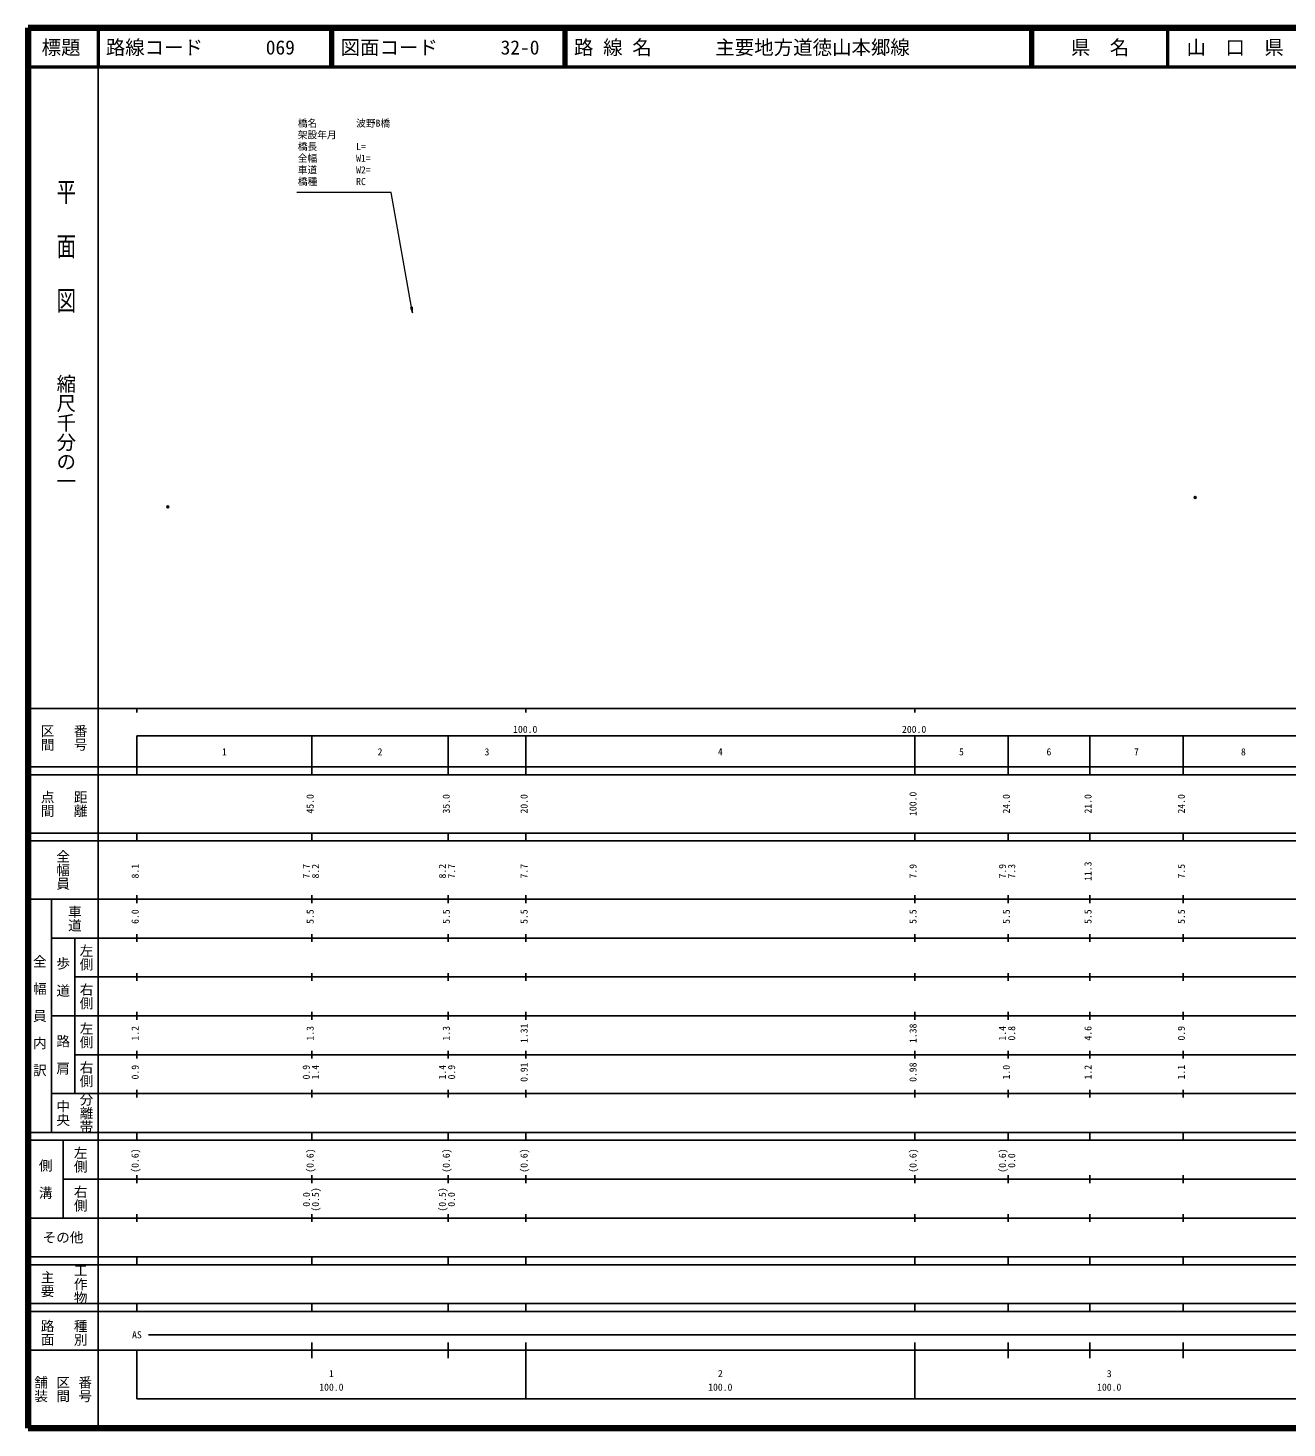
# Model space of a CAD drawing. Units: millimetres on the paper, with parts at other scales. Extents: x 40 to 680, y 20 to 380.
# Drawn here: x 40 to 363.7, y 20 to 380 of the extents above; entities that cross this region are included whole.
import ezdxf
from ezdxf.enums import TextEntityAlignment as Align

# ---------------------------------------------------------------- set-up
doc = ezdxf.new("R2010")
doc.units = ezdxf.units.MM
doc.header["$PDMODE"] = 32
doc.header["$PDSIZE"] = 0.5
doc.layers.add('M-OTRS', color=6, linetype='Continuous')
doc.layers.add('M-TTL-TXT', color=7, linetype='Continuous')
for name, color, linetype, lineweight in [('M-STR-HTXT', 7, 'Continuous', 13), ('M-TTL', 2, 'Continuous', 140), ('M-TTL-BAND', 7, 'Continuous', 25), ('M-TTL-LINE', 7, 'Continuous', 50)]:
    doc.layers.add(name, color=color, linetype=linetype, lineweight=lineweight)
doc.styles.add('@ＭＳ ゴシック', font='')
doc.styles.add('ＭＳ ゴシック', font='')
doc.styles.get('@ＭＳ ゴシック').set_extended_font_data('@MS Gothic')
doc.styles.get('ＭＳ ゴシック').set_extended_font_data('MS Gothic')

# ---------------------------------------------------------------- blocks, each defined once
blk = doc.blocks.new('open_arrow')
at = {"color": 0, "linetype": 'Continuous', "lineweight": -2}
blk.add_lwpolyline([(7.5, 1.25), (0, 0), (7.5, -1.25)], dxfattribs=at)

msp = doc.modelspace()

# ---------------------------------------------------------------- linework, layer by layer
at = {"layer": 'M-OTRS'}
for p in [(340.128, 259.279), (75.946, 256.89)]:
    msp.add_point(p, dxfattribs=at)
at = {"layer": 'M-STR-HTXT'}
msp.add_lwpolyline([(138.854, 306.782), (133.409, 337.665), (109.134, 337.665)], dxfattribs=at)
at = {"layer": 'M-TTL'}
for p, q in [((40, 380), (40, 20)), ((680, 380), (40, 380)), ((40, 20), (680, 20))]:
    msp.add_line(p, q, dxfattribs=at)
at = {"layer": 'M-TTL-BAND'}
for p, q in [((58, 370), (58, 20)), ((40, 205), (579, 205)), ((68, 205), (68, 204)), ((168, 205), (168, 204)), ((268, 205), (268, 204)), ((68, 198), (579, 198)), ((68, 198), (68, 188)), ((113, 188), (113, 198)), ((148, 188), (148, 198)), ((168, 188), (168, 198)), ((268, 188), (268, 198)), ((292, 188), (292, 198)), ((313, 188), (313, 198)), ((337, 188), (337, 198)), ((40, 190), (579, 190)), ((40, 188), (579, 188)), ((40, 173), (579, 173)), ((68, 171), (68, 173)), ((113, 171), (113, 173)), ((148, 171), (148, 173)), ((168, 171), (168, 173)), ((268, 171), (268, 173)), ((292, 171), (292, 173)), ((313, 171), (313, 173)), ((337, 171), (337, 173)), ((40, 171), (579, 171)), ((40, 156), (579, 156)), ((46, 96), (46, 156)), ((68, 155), (68, 157)), ((113, 155), (113, 157)), ((148, 155), (148, 157)), ((168, 155), (168, 157)), ((268, 155), (268, 157)), ((292, 155), (292, 157)), ((313, 155), (313, 157)), ((337, 155), (337, 157)), ((46, 146), (579, 146)), ((52, 146), (52, 106)), ((68, 145), (68, 147)), ((113, 145), (113, 147)), ((148, 145), (148, 147)), ((168, 145), (168, 147)), ((268, 145), (268, 147)), ((292, 145), (292, 147)), ((313, 145), (313, 147)), ((337, 145), (337, 147)), ((68, 135), (68, 137)), ((113, 135), (113, 137)), ((148, 135), (148, 137)), ((168, 135), (168, 137)), ((268, 135), (268, 137)), ((292, 135), (292, 137)), ((313, 135), (313, 137)), ((337, 135), (337, 137)), ((52, 136), (579, 136)), ((46, 126), (579, 126)), ((68, 125), (68, 127)), ((113, 125), (113, 127)), ((148, 125), (148, 127)), ((168, 125), (168, 127)), ((268, 125), (268, 127)), ((292, 125), (292, 127)), ((313, 125), (313, 127)), ((337, 125), (337, 127)), ((52, 116), (579, 116)), ((68, 115), (68, 117)), ((113, 115), (113, 117)), ((148, 115), (148, 117)), ((168, 115), (168, 117)), ((268, 115), (268, 117)), ((292, 115), (292, 117)), ((313, 115), (313, 117)), ((337, 115), (337, 117)), ((46, 106), (579, 106)), ((68, 105), (68, 107)), ((113, 105), (113, 107)), ((148, 105), (148, 107)), ((168, 105), (168, 107)), ((268, 105), (268, 107)), ((292, 105), (292, 107)), ((313, 105), (313, 107)), ((337, 105), (337, 107)), ((40, 96), (579, 96)), ((40, 94), (579, 94)), ((49, 94), (49, 74)), ((68, 94), (68, 96)), ((113, 94), (113, 96)), ((148, 94), (148, 96)), ((168, 94), (168, 96)), ((268, 94), (268, 96)), ((292, 94), (292, 96)), ((313, 94), (313, 96)), ((337, 94), (337, 96)), ((49, 84), (579, 84)), ((68, 83), (68, 85)), ((113, 83), (113, 85)), ((148, 83), (148, 85)), ((168, 83), (168, 85)), ((268, 83), (268, 85)), ((292, 83), (292, 85)), ((313, 83), (313, 85)), ((337, 83), (337, 85)), ((40, 74), (579, 74)), ((68, 73), (68, 75)), ((113, 73), (113, 75)), ((148, 73), (148, 75)), ((168, 73), (168, 75)), ((268, 73), (268, 75)), ((292, 73), (292, 75)), ((313, 73), (313, 75)), ((337, 73), (337, 75)), ((40, 64), (579, 64)), ((40, 62), (579, 62)), ((68, 62), (68, 64)), ((113, 62), (113, 64)), ((148, 62), (148, 64)), ((168, 62), (168, 64)), ((268, 62), (268, 64)), ((292, 62), (292, 64)), ((313, 62), (313, 64)), ((337, 62), (337, 64)), ((40, 52), (579, 52)), ((68, 50), (68, 52)), ((113, 50), (113, 52)), ((148, 50), (148, 52)), ((168, 50), (168, 52)), ((268, 50), (268, 52)), ((292, 50), (292, 52)), ((313, 50), (313, 52)), ((337, 50), (337, 52)), ((40, 50), (579, 50)), ((71, 44), (565, 44)), ((40, 40), (579, 40)), ((68, 40), (68, 27.5)), ((113, 38), (113, 42)), ((148, 38), (148, 42)), ((168, 27.5), (168, 42)), ((268, 27.5), (268, 42)), ((292, 38), (292, 42)), ((313, 38), (313, 42)), ((337, 38), (337, 42)), ((68, 27.5), (579, 27.5))]:
    msp.add_line(p, q, dxfattribs=at)
at = {"layer": 'M-TTL-LINE'}
for p, q in [((58, 380), (58, 370)), ((117.75, 380), (117.75, 370)), ((118.25, 380), (118.25, 370)), ((177.75, 380), (177.75, 370)), ((178.25, 380), (178.25, 370)), ((297.75, 380), (297.75, 370)), ((298.25, 380), (298.25, 370)), ((333, 380), (333, 370)), ((40, 370), (680, 370))]:
    msp.add_line(p, q, dxfattribs=at)

# ---------------------------------------------------------------- block references
at = {"layer": 'M-STR-HTXT', "xscale": 0.2, "yscale": 0.2, "rotation": 100}
msp.add_blockref('open_arrow', (138.854, 306.782), dxfattribs=at)

# ---------------------------------------------------------------- texts
at = {"layer": 'M-STR-HTXT', "style": 'ＭＳ ゴシック'}
for s, p in [('橋名\u3000\u3000\u3000\u3000波野B橋', (109.364, 354.047)), ('架設年月\u3000\u3000', (109.364, 351.047)), ('橋長\u3000\u3000\u3000\u3000L=', (109.364, 348.047)), ('全幅\u3000\u3000\u3000\u3000W1=', (109.364, 345.047)), ('車道\u3000\u3000\u3000\u3000W2=', (109.364, 342.047)), ('橋種\u3000\u3000\u3000\u3000RC', (109.364, 339.047))]:
    msp.add_text(s, height=1.833, dxfattribs=at).set_placement(p, align=Align.BOTTOM_LEFT)
at = {"layer": 'M-TTL-BAND', "style": '@ＭＳ ゴシック', "width": 1.4}
msp.add_text('平  面  図', height=3.666, rotation=270, dxfattribs=at).set_placement((49.777, 306.475), align=Align.MIDDLE_RIGHT)
at = {"layer": 'M-TTL-BAND', "style": '@ＭＳ ゴシック'}
msp.add_text('縮尺千分の一', height=3.666, rotation=270, dxfattribs=at).set_placement((49.777, 261.03), align=Align.MIDDLE_RIGHT)
for s, p in [('区間', (45, 197.5)), ('番号', (53.5, 197.5)), ('点間', (45, 180.5)), ('距離', (53.5, 180.5)), ('全幅員', (49, 163.5)), ('車道', (52, 151)), ('左側', (55, 141)), ('全\u3000幅\u3000員\u3000内\u3000訳', (43, 126)), ('歩\u3000道', (49, 136)), ('右側', (55, 131)), ('左側', (55, 121)), ('路\u3000肩', (49, 116)), ('右側', (55, 111)), ('分離帯', (55, 101)), ('中央', (49, 101)), ('左側', (53.5, 89)), ('側\u3000溝', (44.5, 84)), ('右側', (53.5, 79)), ('工作物', (53.5, 57)), ('主要', (45, 57)), ('路面', (45, 44.5)), ('種別', (53.5, 44.5)), ('舗装', (43.333, 30)), ('区間', (49, 30)), ('番号', (54.667, 30))]:
    msp.add_text(s, height=2.566, rotation=270, dxfattribs=at).set_placement(p, align=Align.MIDDLE_CENTER)
at = {"layer": 'M-TTL-BAND', "style": 'ＭＳ ゴシック'}
for s, p in [('100.0', (167.844, 198.195)), ('200.0', (267.844, 198.195)), ('1', (90.5, 192.405)), ('2', (130.5, 192.405)), ('3', (158, 192.405)), ('4', (218, 192.405)), ('5', (280, 192.405)), ('6', (302.5, 192.405)), ('7', (325, 192.405)), ('8', (352.5, 192.405)), ('AS', (68, 42.5)), ('1', (118, 32.523)), ('2', (218, 32.523)), ('3', (318, 32.523)), ('100.0', (118, 29.033)), ('100.0', (218, 29.033)), ('100.0', (318, 29.033))]:
    msp.add_text(s, height=1.833, dxfattribs=at).set_placement(p, align=Align.BOTTOM_CENTER)
for s, p in [('45.0', (114, 180.5)), ('35.0', (149, 180.5)), ('20.0', (169, 180.5)), ('100.0', (269, 180.5)), ('24.0', (293, 180.5)), ('21.0', (314, 180.5)), ('24.0', (338, 180.5)), ('8.1', (69, 163.174)), ('7.7', (113, 163.174)), ('8.2', (115.37, 163.174)), ('8.2', (148, 163.174)), ('7.7', (150.37, 163.174)), ('7.7', (169, 163.174)), ('7.9', (269, 163.174)), ('7.9', (292, 163.174)), ('7.3', (294.37, 163.174)), ('11.3', (314, 163.174)), ('7.5', (338, 163.174)), ('6.0', (69, 151.5)), ('5.5', (114, 151.5)), ('5.5', (149, 151.5)), ('5.5', (169, 151.5)), ('5.5', (269, 151.5)), ('5.5', (293, 151.5)), ('5.5', (314, 151.5)), ('5.5', (338, 151.5)), ('1.2', (69, 121.5)), ('1.3', (114, 121.5)), ('1.3', (149, 121.5)), ('1.31', (169, 121.5)), ('1.38', (269, 121.5)), ('1.4', (292, 121.5)), ('0.8', (294.37, 121.5)), ('4.6', (314, 121.5)), ('0.9', (338, 121.5)), ('0.9', (69, 111.5)), ('0.9', (113, 111.5)), ('1.4', (115.37, 111.5)), ('1.4', (148, 111.5)), ('0.9', (150.37, 111.5)), ('0.91', (169, 111.5)), ('0.98', (269, 111.5)), ('1.0', (293, 111.5)), ('1.2', (314, 111.5)), ('1.1', (338, 111.5)), ('(0.6)', (69, 88.764)), ('(0.6)', (114, 88.764)), ('(0.6)', (149, 88.764)), ('(0.6)', (169, 88.764)), ('(0.6)', (269, 88.764)), ('(0.6)', (292, 88.764)), ('0.0', (294.371, 88.764)), ('0.0', (113.055, 78.764)), ('(0.5)', (115.37, 78.764)), ('(0.5)', (148, 78.764)), ('0.0', (150.331, 78.764))]:
    msp.add_text(s, height=1.833, rotation=90, dxfattribs=at).set_placement(p, align=Align.BOTTOM_CENTER)
msp.add_text('その他', height=2.566, dxfattribs=at).set_placement((49, 69), align=Align.MIDDLE_CENTER)
at = {"layer": 'M-TTL-TXT', "style": 'ＭＳ ゴシック'}
for s, p in [('標題', (48.5, 375)), ('県\u3000名', (315.625, 375)), ('山\u3000口\u3000県', (350.375, 375))]:
    msp.add_text(s, height=3.666, dxfattribs=at).set_placement(p, align=Align.MIDDLE_CENTER)
for s, p in [('路線コード', (60, 375)), ('069', (101.142, 375)), ('図面コード', (120.38, 375)), ('32-0', (161.521, 375)), ('路 線 名', (180.38, 375)), ('主要地方道徳山本郷線', (216.734, 375))]:
    msp.add_text(s, height=3.666, dxfattribs=at).set_placement(p, align=Align.MIDDLE_LEFT)

doc.saveas('drawing.dxf')
